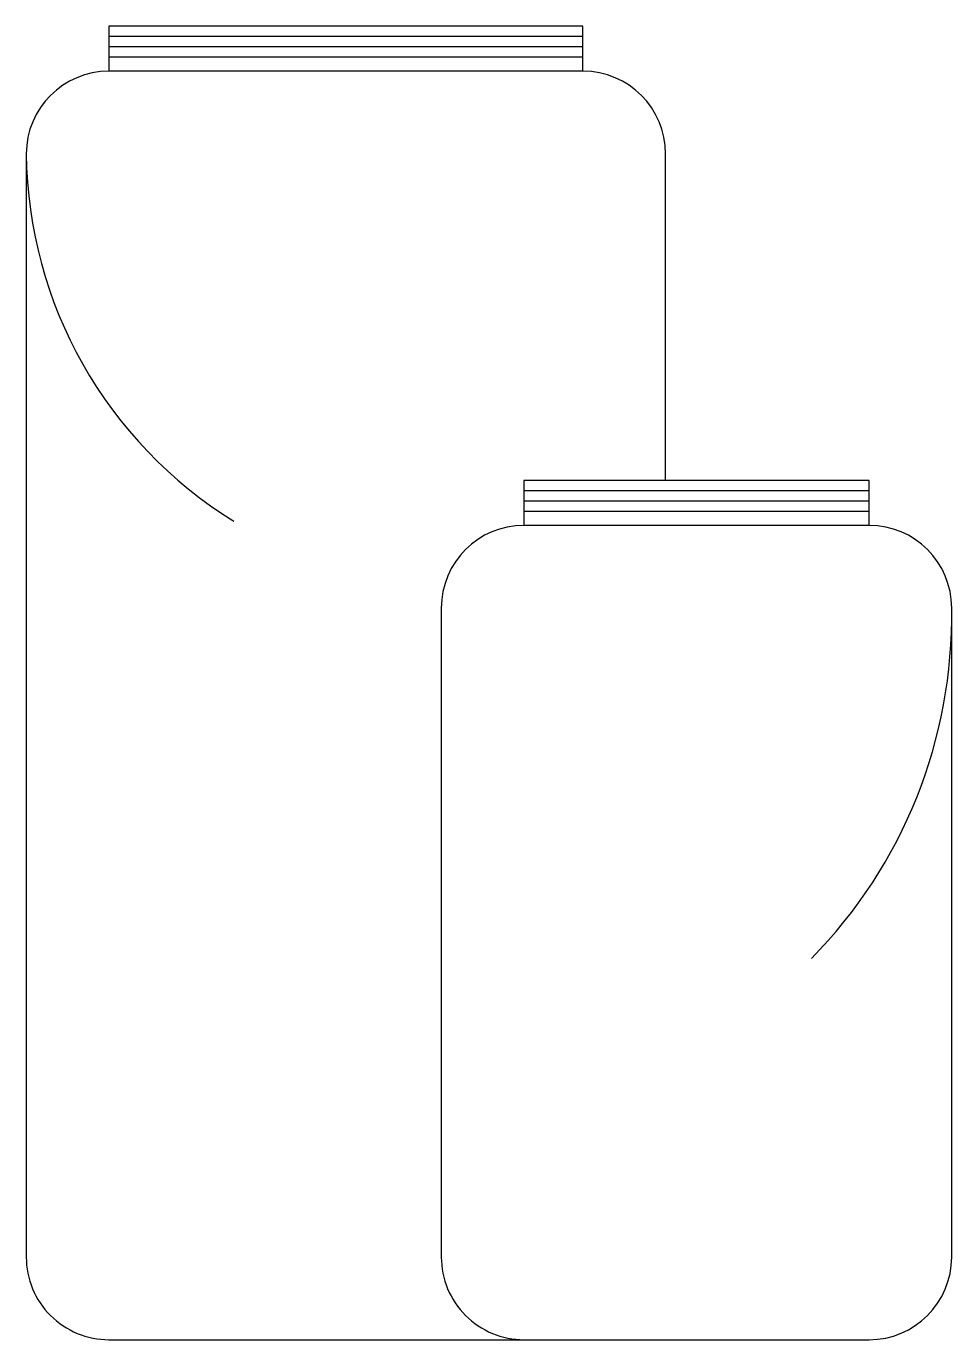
# Model space of a CAD drawing. Header units: metres. Extents: x 0.088 to 0.312, y 0.043 to 0.361.
import ezdxf

# ---------------------------------------------------------------- set-up
doc = ezdxf.new("R2010")
doc.units = ezdxf.units.M

msp = doc.modelspace()

# ---------------------------------------------------------------- linework, layer by layer
for p, q in [((0.1078697257364265, 0.3610808189709225), (0.1078697257364265, 0.3502191134298585)), ((0.2225387995012866, 0.3610808189709243), (0.1078697257364265, 0.3610808189709225)), ((0.2225387995012849, 0.3502191134298585), (0.2225387995012866, 0.3610808189709243)), ((0.2225387995012866, 0.358580818970923), (0.1078697257364265, 0.3585808189709212)), ((0.2225387995012866, 0.3560808189709235), (0.1078697257364265, 0.3560808189709217)), ((0.2225387995012866, 0.353580818970924), (0.1078697257364265, 0.3535808189709222)), ((0.2225387995012849, 0.3502191134298585), (0.1078697257364265, 0.3502191134298585)), ((0.08786972573642693, 0.3302191134298589), (0.08786972573642515, 0.06348582102544675)), ((0.2425387995012844, 0.2512663106761703), (0.2425387995012862, 0.3302191134298589)), ((0.2082693238492599, 0.2512663106761686), (0.2082693238492599, 0.2404046051351045)), ((0.2917331919653972, 0.2512663106761703), (0.2082693238492617, 0.2512663106761686)), ((0.2917331919653954, 0.2404046051351045), (0.2917331919653972, 0.2512663106761703)), ((0.2917331919653972, 0.2487663106761708), (0.2082693238492617, 0.2487663106761691)), ((0.2917331919653972, 0.2462663106761713), (0.2082693238492617, 0.2462663106761696)), ((0.2917331919653972, 0.2437663106761718), (0.2082693238492617, 0.2437663106761701)), ((0.2917331919653954, 0.2404046051351045), (0.2082693238492617, 0.2404046051351028)), ((0.1882693238492603, 0.220404605135105), (0.1882693238492585, 0.06348582102544675)), ((0.311733191965395, 0.06348582102544498), (0.311733191965395, 0.220404605135105)), ((0.1078697257364247, 0.04348582102544718), (0.2082693238492581, 0.04348582102544718)), ((0.2082693238492581, 0.04348582102544718), (0.2917331919653954, 0.0434858210254454))]:
    msp.add_line(p, q)
for centre, radius, start, end in [((0.1078697257364265, 0.3302191134298589), 0.02, 90, 179.9999999999997), ((0.2225387995012849, 0.3302191134298589), 0.02, 0, 90), ((0.1934602208661289, 0.3313257785029577), 0.1055962942972888, 180.6004793938039, 238.3616915513468), ((0.2082693238492599, 0.220404605135105), 0.02, 90, 179.9999999999997), ((0.2917331919653954, 0.220404605135105), 0.02, 0, 90), ((0.193487523417744, 0.2185878187166743), 0.1182596247379938, 315.4846729482003, 0.8802521511840626), ((0.1078697257364247, 0.06348582102544675), 0.02, 179.9999999999997, 270), ((0.2082693238492581, 0.06348582102544675), 0.02, 180, 270.0000000000008), ((0.2917331919653954, 0.06348582102544498), 0.02, 270, 0)]:
    msp.add_arc(centre, radius, start, end)

doc.saveas('drawing.dxf')
